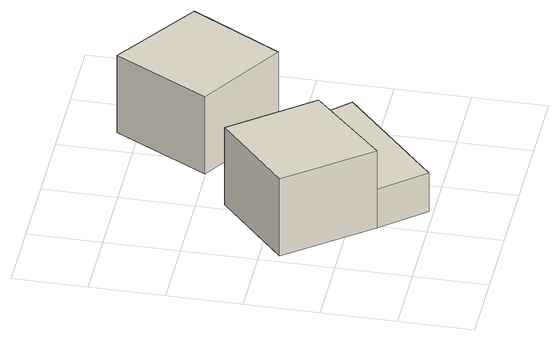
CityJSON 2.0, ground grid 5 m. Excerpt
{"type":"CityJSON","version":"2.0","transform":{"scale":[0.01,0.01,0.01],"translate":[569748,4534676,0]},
"CityObjects":{
"building1":{"type":"Building","geometry":[{"type":"MultiSurface","lod":"1","boundaries":[[[0,1,2,3]],[[0,3,4,5]],[[3,2,6,4]],[[2,1,7,6]],[[1,0,5,7]],[[5,4,6,7]]]}]},
"building2":{"type":"Building","geometry":[{"type":"MultiSurface","lod":"1","boundaries":[[[8,9,0,3,10,11]],[[8,11,12,13]],[[11,10,14,12]],[[10,3,15,14]],[[3,0,16,15]],[[0,9,17,16]],[[9,8,13,17]],[[13,12,14,15,16,17]]]}]},
"building3":{"type":"Building","geometry":[{"type":"MultiSurface","lod":"1","boundaries":[[[18,19,20,21]],[[18,21,22,23]],[[21,20,24,22]],[[20,19,25,24]],[[19,18,23,25]],[[23,22,24,25]]]}]}
},
"vertices":[
[488,324,0],[67,874,0],[556,1325,0],[966,793,0],[966,793,600],[488,324,600],[556,1325,600],[67,874,600],
[1398,657,0],[725,33,0],[1034,727,0],[1190,879,0],[1190,879,300],[1398,657,300],[1034,727,300],[966,793,300],[488,324,300],[725,33,300],
[1206,2143,0],[1775,1752,0],[1434,1141,0],[862,1508,0],[862,1508,600],[1206,2143,600],[1434,1141,600],[1775,1752,600]
]}
